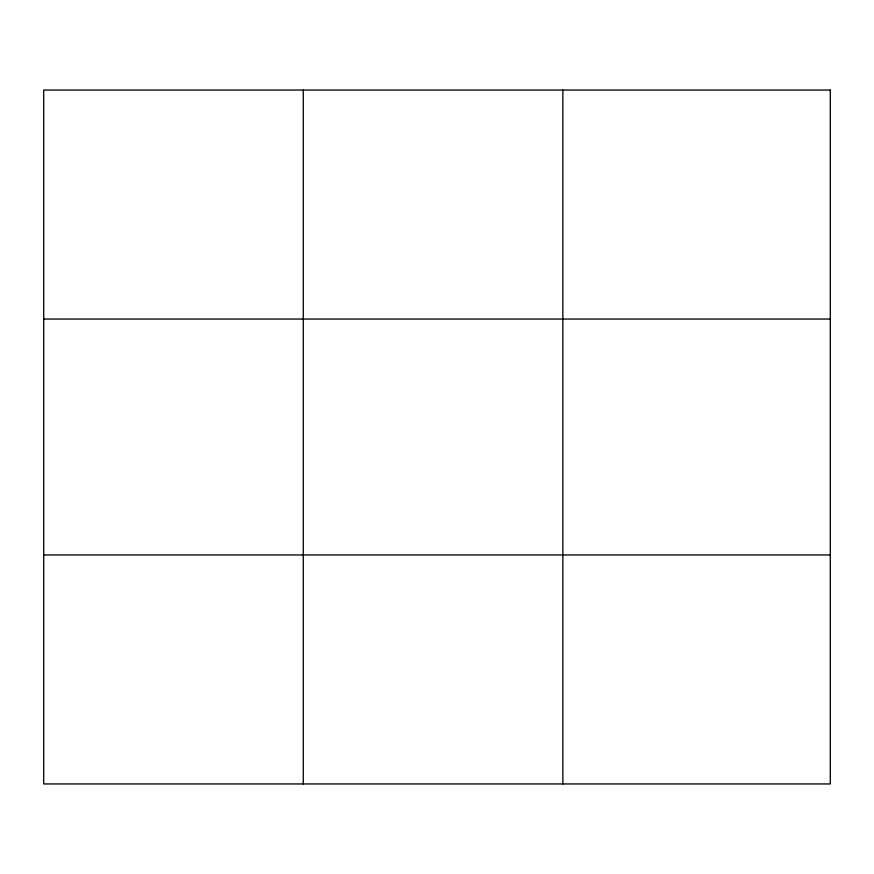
<?xml version="1.0" encoding="UTF-8"?>
<svg xmlns="http://www.w3.org/2000/svg" width="874" height="874" viewBox="0 0 874 874"><rect width="100%" height="100%" fill="white"/><g stroke="black" fill="none" stroke-linecap="round" stroke-linejoin="round"><path stroke-width="1.31" d="M303.278 90.055L303.278 783.945M562.856 90.055L562.856 783.945M43.7 319.043L830.3 319.043M43.7 554.957L830.3 554.957M830.3 90.055L43.7 90.055L43.7 783.945L830.3 783.945L830.3 90.055"/></g></svg>
